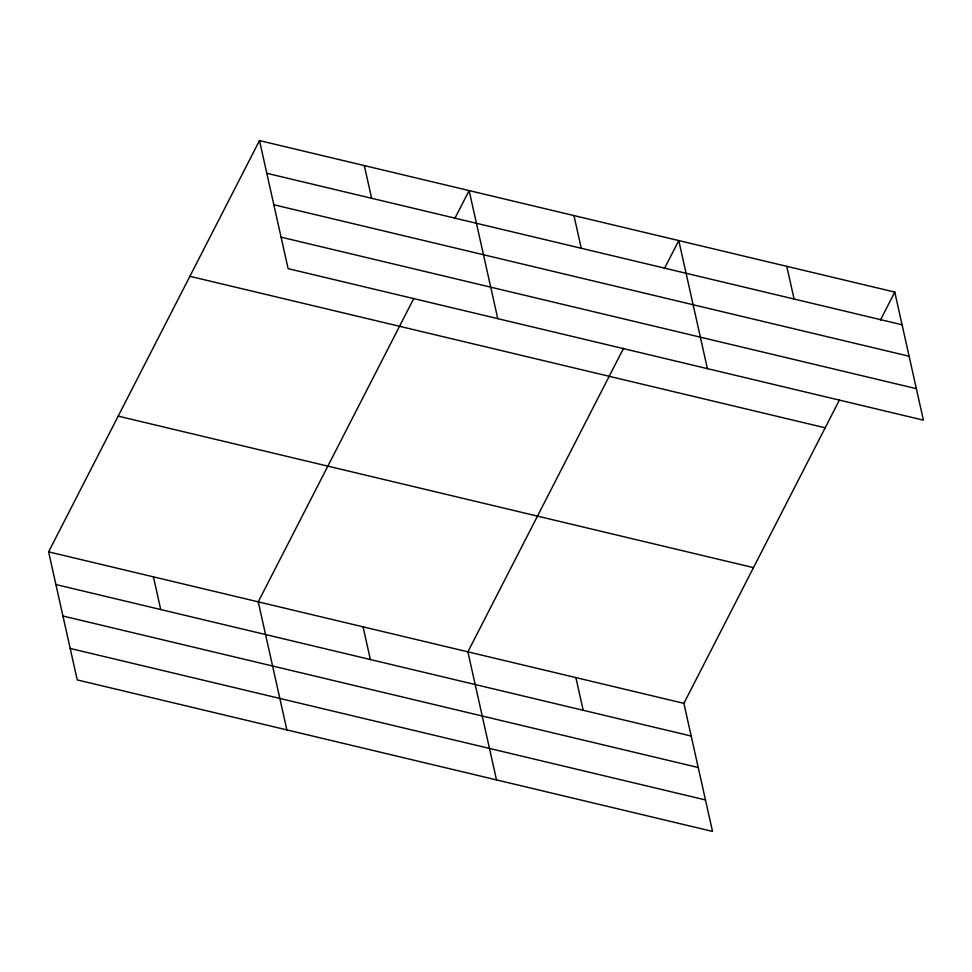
<?xml version="1.0" encoding="UTF-8"?>
<svg xmlns="http://www.w3.org/2000/svg" width="972" height="972" viewBox="0 0 972 972"><rect width="100%" height="100%" fill="white"/><g stroke="black" fill="none" stroke-linecap="round" stroke-linejoin="round"><path stroke-width="1.46" d="M839.504 399.869L683.887 703.351L712.512 831.412L77.225 679.914L48.6 551.853L259.488 140.588L894.775 292.086L923.4 420.147L288.113 268.649L259.488 140.588M413.865 298.355L258.248 601.85L286.874 729.911M454.811 218.518L469.136 190.585L497.761 318.646M623.514 348.353L467.884 651.848L496.51 779.909M664.447 268.515L678.784 240.582L707.409 368.643M880.45 320.031L894.775 292.086M266.802 173.283L902.089 324.782M273.837 204.752L909.112 356.25M281.078 237.168L916.365 388.678M189.892 276.303L825.179 427.802M118.195 416.138L753.482 567.636M48.6 551.853L683.887 703.351M55.902 584.549L691.189 736.047M62.937 616.017L698.224 767.516M70.191 648.446L705.478 799.944M786.773 266.328L794.088 299.024M573.954 215.577L581.268 248.273M575.886 677.606L583.188 710.289M364.318 165.58L371.62 198.276M363.066 626.843L370.368 659.538M153.418 576.846L160.732 609.541"/></g></svg>
